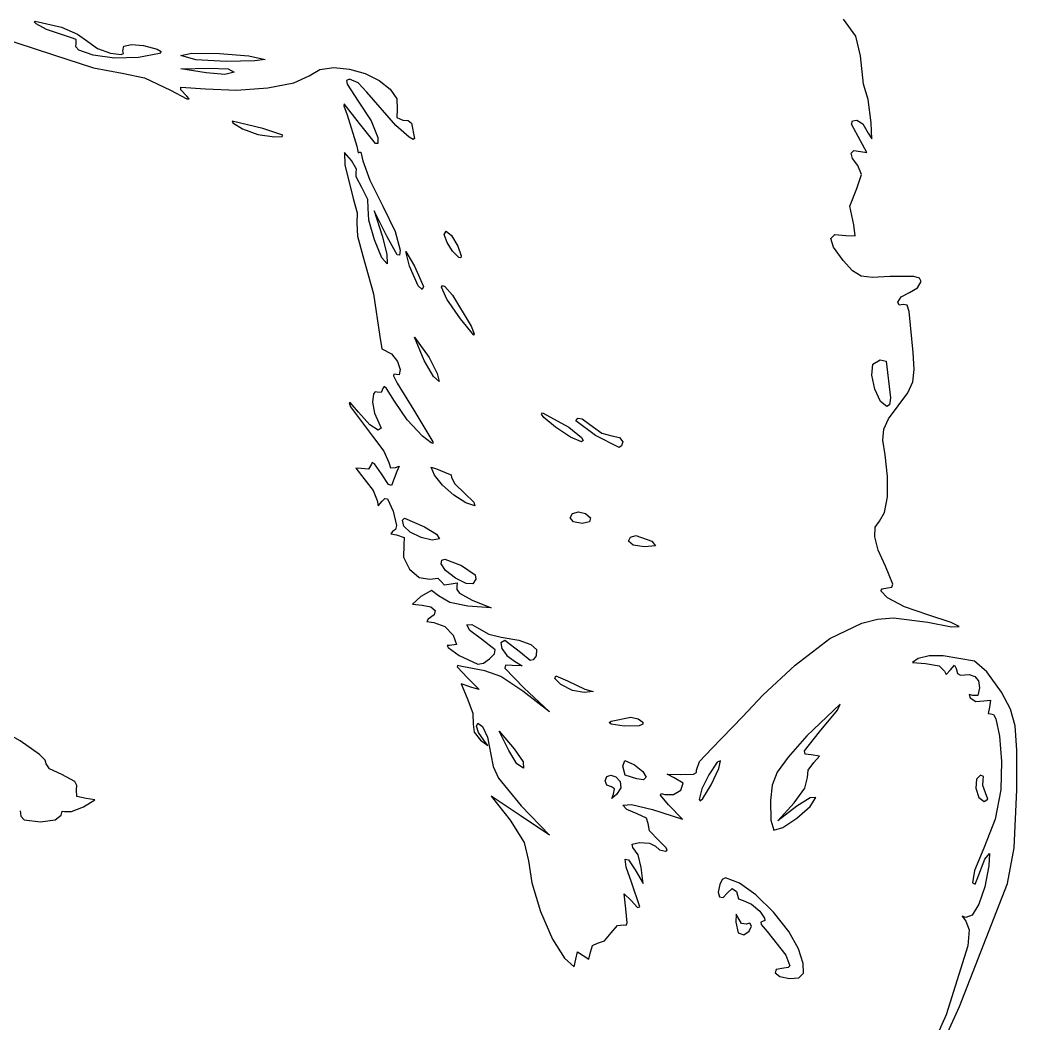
# Model space of a CAD drawing. Extents: x 0 to 143, y 0 to 208.
# Drawn here: x 77.3 to 137.4, y 109.5 to 170.1 of the extents above; entities that cross this region are included whole.
import ezdxf

# ---------------------------------------------------------------- set-up
doc = ezdxf.new("R2010")
doc.units = 0

msp = doc.modelspace()

# ---------------------------------------------------------------- linework, layer by layer
at = {"layer": 'Layer 1'}
for p, q in [((127.653469, 169.092269), (126.899891, 170.126835)), ((78.102766, 169.956849), (78.175958, 170.010065)), ((78.222579, 169.839194), (78.102766, 169.956849)), ((78.175958, 170.010065), (79.763459, 169.640706)), ((78.853468, 169.497434), (78.222579, 169.839194)), ((79.763459, 169.640706), (80.720325, 169.224472)), ((75.849387, 169.092137), (79.277683, 167.980886)), ((80.366003, 168.996181), (78.853468, 169.497434)), ((80.634335, 168.891406), (80.366003, 168.996181)), ((80.720325, 169.224472), (81.337201, 168.782045)), ((127.925769, 167.921972), (127.653469, 169.092269)), ((80.614757, 168.453886), (80.63094, 168.661747)), ((80.805879, 168.26006), (80.614757, 168.453886)), ((80.63094, 168.661747), (80.634335, 168.891406)), ((81.337201, 168.782045), (81.926302, 168.359621)), ((81.926302, 168.359621), (82.716519, 168.062775)), ((83.463747, 168.223244), (83.511967, 168.49216)), ((83.511967, 168.49216), (83.97942, 168.600276)), ((83.97942, 168.600276), (84.706562, 168.541042)), ((84.706562, 168.541042), (85.533848, 168.307911)), ((79.277683, 167.980886), (81.685922, 167.19181)), ((81.673266, 167.945123), (80.805879, 168.26006)), ((82.959556, 167.778154), (81.673266, 167.945123)), ((82.716519, 168.062775), (83.348714, 167.985863)), ((84.3912, 167.820372), (82.959556, 167.778154)), ((83.348714, 167.985863), (83.493322, 168.05937)), ((83.493322, 168.05937), (83.463747, 168.223244)), ((85.662348, 168.049457), (84.3912, 167.820372)), ((85.533848, 168.307911), (85.761412, 168.170069)), ((85.761412, 168.170069), (85.662348, 168.049457)), ((86.956955, 167.926558), (87.611391, 168.07715)), ((87.849395, 167.67419), (86.956955, 167.926558)), ((87.611391, 168.07715), (89.278851, 168.061848)), ((89.278851, 168.061848), (91.057569, 167.921399)), ((91.057569, 167.921399), (92.045777, 167.696547)), ((128.121738, 166.204296), (127.925769, 167.921972)), ((81.685922, 167.19181), (83.408361, 166.863638)), ((86.959777, 167.128222), (88.656286, 167.172319)), ((88.476722, 166.88163), (86.959777, 167.128222)), ((89.68534, 167.569194), (87.849395, 167.67419)), ((88.656286, 167.172319), (89.801712, 167.118079)), ((91.412982, 167.606677), (89.68534, 167.569194)), ((89.801712, 167.118079), (90.173232, 166.925727)), ((92.045777, 167.696547), (91.412982, 167.606677)), ((95.338651, 167.08785), (96.175331, 167.20925)), ((96.175331, 167.20925), (97.113048, 167.115312)), ((97.113048, 167.115312), (98.05685, 166.842383)), ((83.408361, 166.863638), (84.768011, 166.582077)), ((84.768011, 166.582077), (86.330068, 165.847285)), ((89.600805, 166.79295), (88.476722, 166.88163)), ((90.173232, 166.925727), (89.600805, 166.79295)), ((93.772681, 166.279575), (94.697962, 166.714766)), ((94.697962, 166.714766), (95.338651, 167.08785)), ((97.120136, 166.51086), (96.947992, 166.433558)), ((97.642512, 166.27763), (97.120136, 166.51086)), ((98.05685, 166.842383), (98.911785, 166.426811)), ((86.956745, 165.857697), (86.955014, 166.028745)), ((86.955014, 166.028745), (88.432625, 165.929482)), ((88.432625, 165.929482), (90.30247, 165.844567)), ((90.30247, 165.844567), (92.195003, 165.975387)), ((92.195003, 165.975387), (93.772681, 166.279575)), ((96.947992, 166.433558), (96.976467, 166.194065)), ((96.976467, 166.194065), (97.653537, 165.183004)), ((98.170709, 165.71711), (97.642512, 166.27763)), ((98.911785, 166.426811), (99.582901, 165.904942)), ((99.582901, 165.904942), (99.975246, 165.313124)), ((128.404489, 165.276137), (128.121738, 166.204296)), ((86.330068, 165.847285), (87.317538, 165.322483)), ((87.321022, 165.487451), (86.956745, 165.857697)), ((87.317538, 165.322483), (87.458533, 165.312842)), ((87.458533, 165.312842), (87.321022, 165.487451)), ((99.919077, 163.706539), (98.170709, 165.71711)), ((99.975246, 165.313124), (99.993866, 164.687703)), ((96.800034, 165.018565), (96.773107, 164.905108)), ((96.773107, 164.905108), (96.984669, 164.354328)), ((97.719506, 163.825161), (96.800034, 165.018565)), ((97.653537, 165.183004), (98.432911, 163.987571)), ((99.993866, 164.687703), (99.974639, 164.199988)), ((128.580878, 163.865025), (128.404489, 165.276137)), ((96.984669, 164.354328), (97.57275, 162.453913)), ((99.974639, 164.199988), (100.341705, 164.041414)), ((91.898669, 163.520361), (90.043983, 163.979722)), ((90.043983, 163.979722), (90.086983, 163.86212)), ((90.086983, 163.86212), (90.663946, 163.512247)), ((90.663946, 163.512247), (91.597705, 163.159469)), ((93.104596, 163.125294), (91.898669, 163.520361)), ((98.684045, 162.618219), (97.719506, 163.825161)), ((98.432911, 163.987571), (98.829698, 162.978141)), ((100.717755, 163.009428), (99.919077, 163.706539)), ((100.341705, 164.041414), (100.65824, 164.004692)), ((100.65824, 164.004692), (100.852307, 163.851355)), ((100.852307, 163.851355), (101.035619, 162.935808)), ((127.384079, 163.797733), (127.445462, 163.989192)), ((127.926475, 162.788347), (127.384079, 163.797733)), ((127.445462, 163.989192), (127.716925, 164.041414)), ((127.716925, 164.041414), (128.06644, 163.808184)), ((128.06644, 163.808184), (128.395317, 163.247664)), ((128.617611, 162.911554), (128.580878, 163.865025)), ((91.597705, 163.159469), (92.604225, 163.019416)), ((92.604225, 163.019416), (93.053824, 163.046045)), ((93.053824, 163.046045), (93.104596, 163.125294)), ((98.829698, 162.978141), (98.83795, 162.618561)), ((100.956968, 162.875086), (100.717755, 163.009428)), ((101.035619, 162.935808), (100.956968, 162.875086)), ((128.395317, 163.247664), (128.617611, 162.911554)), ((97.57275, 162.453913), (97.651155, 162.059243)), ((98.83795, 162.618561), (98.684045, 162.618219)), ((128.323879, 162.081203), (127.926475, 162.788347)), ((97.249606, 161.594546), (96.822436, 162.086539)), ((96.822436, 162.086539), (96.83368, 161.329962)), ((97.651155, 162.059243), (97.716331, 162.101135)), ((97.716331, 162.101135), (97.802497, 162.094653)), ((97.802497, 162.094653), (97.931526, 161.58361)), ((127.371247, 162.037282), (127.535735, 162.195018)), ((127.44442, 161.718944), (127.371247, 162.037282)), ((127.766667, 161.299271), (127.44442, 161.718944)), ((127.535735, 162.195018), (127.926475, 162.132885)), ((127.926475, 162.132885), (128.323879, 162.081203)), ((96.83368, 161.329962), (97.338153, 159.306428)), ((97.540118, 161.080328), (97.249606, 161.594546)), ((97.522656, 160.866412), (97.540118, 161.080328)), ((97.931526, 161.58361), (98.352478, 160.423279)), ((127.990857, 160.764856), (127.766667, 161.299271)), ((97.526801, 160.604386), (97.522656, 160.866412)), ((97.870142, 159.974589), (97.526801, 160.604386)), ((127.70493, 159.905798), (127.990857, 160.764856)), ((98.218996, 159.241472), (97.870142, 159.974589)), ((98.352478, 160.423279), (99.140143, 158.855225)), ((127.285389, 158.837321), (127.70493, 159.905798)), ((97.338153, 159.306428), (97.575617, 158.44243)), ((98.237384, 158.7314), (98.218996, 159.241472)), ((98.28039, 158.006171), (98.237384, 158.7314)), ((99.140143, 158.855225), (99.878551, 157.307764)), ((127.528894, 157.728099), (127.285389, 158.837321)), ((97.575617, 158.44243), (97.570986, 157.813118)), ((99.388499, 156.985854), (98.60392, 158.573355)), ((98.60392, 158.573355), (99.087932, 157.059585)), ((97.570986, 157.813118), (97.603574, 157.044636)), ((98.627468, 156.806246), (98.28039, 158.006171)), ((127.612326, 157.062716), (127.528894, 157.728099)), ((97.603574, 157.044636), (97.931173, 155.845676)), ((99.070723, 155.73008), (98.627468, 156.806246)), ((99.087932, 157.059585), (99.380032, 155.940705)), ((100.004052, 155.918789), (99.388499, 156.985854)), ((99.878551, 157.307764), (100.181191, 156.197395)), ((102.838717, 157.13514), (102.942032, 157.338632)), ((103.002136, 156.663459), (102.838717, 157.13514)), ((102.942032, 157.338632), (103.281095, 157.072902)), ((103.281095, 157.072902), (103.662757, 156.434109)), ((126.141859, 156.900041), (126.386897, 157.142267)), ((126.307323, 156.368757), (126.141859, 156.900041)), ((126.386897, 157.142267), (127.040649, 157.077576)), ((127.040649, 157.077576), (127.612326, 157.062716)), ((103.330324, 156.131784), (103.002136, 156.663459)), ((103.662757, 156.434109), (103.855947, 155.850703)), ((126.885074, 155.566275), (126.307323, 156.368757)), ((97.931173, 155.845676), (98.57023, 153.55619)), ((99.402257, 155.376128), (99.070723, 155.73008)), ((99.380032, 155.940705), (99.402257, 155.376128)), ((100.137948, 155.899309), (100.004052, 155.918789)), ((100.181191, 156.197395), (100.137948, 155.899309)), ((100.743166, 155.221964), (100.512449, 156.103909)), ((100.512449, 156.103909), (101.043733, 155.221964)), ((103.721318, 155.748309), (103.330324, 156.131784)), ((103.830387, 155.730152), (103.721318, 155.748309)), ((103.855947, 155.850703), (103.830387, 155.730152)), ((101.264131, 154.04126), (100.743166, 155.221964)), ((101.043733, 155.221964), (101.587717, 154.00488)), ((127.454023, 154.9478), (126.885074, 155.566275)), ((127.970352, 154.629297), (127.454023, 154.9478)), ((128.650127, 154.536483), (127.970352, 154.629297)), ((129.709415, 154.595077), (128.650127, 154.536483)), ((131.157789, 154.613422), (129.709415, 154.595077)), ((131.484192, 154.502308), (131.157789, 154.613422)), ((131.586194, 154.304741), (131.484192, 154.502308)), ((101.499114, 153.81013), (101.264131, 154.04126)), ((101.587717, 154.00488), (101.499114, 153.81013)), ((102.666159, 153.951963), (102.720208, 154.05331)), ((102.99755, 153.233663), (102.666159, 153.951963)), ((102.720208, 154.05331), (102.861482, 153.990945)), ((102.861482, 153.990945), (103.328103, 153.476948)), ((130.880638, 153.634463), (131.378937, 153.923697)), ((131.378937, 153.923697), (131.586194, 154.304741)), ((98.57023, 153.55619), (98.941529, 150.988628)), ((103.804926, 152.051548), (102.99755, 153.233663)), ((103.328103, 153.476948), (104.454391, 151.604931)), ((130.175082, 153.060846), (130.382339, 153.373584)), ((130.382339, 153.373584), (130.880638, 153.634463)), ((130.272449, 152.873785), (130.175082, 153.060846)), ((130.506341, 152.915854), (130.272449, 152.873785)), ((130.749316, 152.876828), (130.506341, 152.915854)), ((130.867938, 152.495696), (130.749316, 152.876828)), ((104.613846, 151.068488), (103.804926, 152.051548)), ((131.09936, 150.02378), (130.867938, 152.495696)), ((104.454391, 151.604931), (104.644318, 151.154263)), ((98.941529, 150.988628), (99.075585, 150.237916)), ((101.61735, 149.543297), (101.049774, 150.946251)), ((101.049774, 150.946251), (101.932381, 149.709455)), ((104.644318, 151.154263), (104.613846, 151.068488)), ((99.075585, 150.237916), (99.659785, 149.930294)), ((99.659785, 149.930294), (100.020297, 149.477371)), ((102.186954, 148.571393), (101.61735, 149.543297)), ((101.932381, 149.709455), (102.416569, 148.757263)), ((128.673659, 149.312933), (129.111633, 149.569667)), ((129.111633, 149.569667), (129.482932, 149.489322)), ((131.177567, 148.986552), (131.09936, 150.02378)), ((100.020297, 149.477371), (100.178236, 148.998784)), ((100.178236, 148.998784), (100.111876, 148.682915)), ((128.606648, 148.655828), (128.673659, 149.312933)), ((129.482932, 149.489322), (129.741827, 147.290589)), ((131.096362, 148.251379), (131.177567, 148.986552)), ((99.799485, 148.718149), (99.77306, 148.620225)), ((99.77306, 148.620225), (99.988927, 148.175797)), ((100.111876, 148.682915), (99.799485, 148.718149)), ((102.520815, 148.264124), (102.186954, 148.571393)), ((102.416569, 148.757263), (102.520815, 148.264124)), ((128.793736, 147.805248), (128.606648, 148.655828)), ((99.14614, 147.881007), (99.037837, 147.615012)), ((99.204613, 147.961407), (99.14614, 147.881007)), ((99.351986, 147.838938), (99.204613, 147.961407)), ((99.824532, 147.089373), (99.351986, 147.838938)), ((99.988927, 148.175797), (100.991169, 146.5341)), ((129.132893, 147.069099), (128.793736, 147.805248)), ((130.794759, 147.596838), (131.096362, 148.251379)), ((98.571129, 147.529518), (98.516828, 147.021375)), ((98.662773, 147.644481), (98.571129, 147.529518)), ((98.799359, 147.624184), (98.662773, 147.644481)), ((99.037837, 147.615012), (98.799359, 147.624184)), ((129.741827, 147.290589), (129.690944, 146.87059)), ((130.211771, 146.801506), (130.794759, 147.596838)), ((97.163175, 146.996283), (97.102552, 146.979543)), ((97.102552, 146.979543), (97.180108, 146.752823)), ((97.6553, 146.429325), (97.163175, 146.996283)), ((97.180108, 146.752823), (98.503026, 144.965649)), ((98.516828, 147.021375), (98.624784, 146.354878)), ((100.598704, 145.950605), (99.824532, 147.089373)), ((100.991169, 146.5341), (102.154234, 144.633156)), ((129.52209, 146.755292), (129.132893, 147.069099)), ((129.690944, 146.87059), (129.52209, 146.755292)), ((129.627378, 146.010864), (130.211771, 146.801506)), ((98.342203, 145.662915), (97.6553, 146.429325)), ((98.624784, 146.354878), (98.883321, 145.785153)), ((101.529508, 144.972705), (100.598704, 145.950605)), ((108.696304, 146.308233), (108.762516, 146.389814)), ((108.841301, 146.107189), (108.696304, 146.308233)), ((108.762516, 146.389814), (110.343667, 145.520569)), ((109.548637, 145.507296), (108.841301, 146.107189)), ((110.772292, 145.902275), (110.880556, 146.055954)), ((110.880556, 146.055954), (111.149191, 146.023366)), ((111.149191, 146.023366), (111.830626, 145.520569)), ((129.337896, 145.394451), (129.627378, 146.010864)), ((98.845221, 145.34418), (98.342203, 145.662915)), ((99.035192, 145.457907), (98.845221, 145.34418)), ((98.883321, 145.785153), (99.035192, 145.457907)), ((110.451964, 144.911305), (109.548637, 145.507296)), ((110.343667, 145.520569), (111.10677, 144.89818)), ((111.959478, 145.024078), (110.772292, 145.902275)), ((111.830626, 145.520569), (112.335407, 145.146845)), ((129.287002, 144.742319), (129.337896, 145.394451)), ((98.503026, 144.965649), (99.195353, 144.078457)), ((102.047006, 144.576017), (101.529508, 144.972705)), ((111.11872, 144.640388), (110.451964, 144.911305)), ((111.10677, 144.89818), (111.219322, 144.709257)), ((111.219322, 144.709257), (111.11872, 144.640388)), ((113.37156, 144.285846), (111.959478, 145.024078)), ((112.335407, 145.146845), (112.931999, 144.991402)), ((112.931999, 144.991402), (113.399915, 144.887773)), ((113.399915, 144.887773), (113.594516, 144.638624)), ((129.418373, 143.844521), (129.287002, 144.742319)), ((102.154196, 144.541215), (102.047006, 144.576017)), ((102.154234, 144.633156), (102.154196, 144.541215)), ((113.529076, 144.389475), (113.37156, 144.285846)), ((113.594516, 144.638624), (113.529076, 144.389475)), ((99.195353, 144.078457), (99.483396, 143.386262)), ((129.570288, 142.537026), (129.418373, 143.844521)), ((97.816167, 143.033131), (97.501136, 143.041025)), ((97.501136, 143.041025), (97.992556, 142.430586)), ((98.270545, 142.984227), (97.816167, 143.033131)), ((98.439173, 143.277959), (98.270545, 142.984227)), ((98.491175, 143.380276), (98.439173, 143.277959)), ((98.622353, 143.305123), (98.491175, 143.380276)), ((99.043129, 142.698345), (98.622353, 143.305123)), ((99.483396, 143.386262), (99.596373, 143.056326)), ((99.596373, 143.056326), (99.890855, 143.084637)), ((99.890855, 143.084637), (100.123335, 143.155545)), ((100.123335, 143.155545), (99.984341, 142.84122)), ((102.256231, 142.614384), (102.05259, 143.112418)), ((102.05259, 143.112418), (102.358537, 143.010906)), ((102.358537, 143.010906), (103.09937, 142.703637)), ((97.992556, 142.430586), (98.548711, 141.691428)), ((99.46514, 142.054525), (99.043129, 142.698345)), ((99.984341, 142.84122), (99.651671, 141.992789)), ((102.720013, 142.026909), (102.256231, 142.614384)), ((103.09937, 142.703637), (103.260458, 142.633875)), ((103.260458, 142.633875), (103.275759, 142.473625)), ((103.275759, 142.473625), (103.47261, 142.099284)), ((129.553664, 141.316778), (129.570288, 142.537026)), ((98.548711, 141.691428), (98.783132, 141.088266)), ((99.651671, 141.992789), (99.46514, 142.054525)), ((103.412726, 141.420583), (102.720013, 142.026909)), ((103.47261, 142.099284), (104.06951, 141.515128)), ((98.783132, 141.088266), (98.845529, 140.770237)), ((99.089696, 141.056516), (99.249758, 141.221473)), ((99.249758, 141.221473), (99.406843, 141.184751)), ((99.406843, 141.184751), (99.764207, 140.459969)), ((104.131764, 140.949988), (103.412726, 141.420583)), ((104.06951, 141.515128), (104.611068, 140.993589)), ((129.383845, 140.36204), (129.553664, 141.316778)), ((98.845529, 140.770237), (99.089696, 141.056516)), ((99.764207, 140.459969), (99.962028, 139.589312)), ((104.674524, 140.769708), (104.131764, 140.949988)), ((104.611068, 140.993589), (104.674524, 140.769708)), ((100.309123, 139.908847), (100.44035, 140.019217)), ((100.40203, 139.555093), (100.309123, 139.908847)), ((100.44035, 140.019217), (101.650511, 139.497237)), ((110.419514, 140.05251), (110.568783, 140.301659)), ((110.632945, 139.803361), (110.419514, 140.05251)), ((110.568783, 140.301659), (110.927867, 140.405288)), ((110.927867, 140.405288), (111.35098, 140.301659)), ((111.35098, 140.301659), (111.654237, 140.05251)), ((111.654237, 140.05251), (111.594794, 139.803361)), ((129.076179, 139.851074), (129.383845, 140.36204)), ((99.89726, 139.354473), (99.722227, 139.219248)), ((99.962028, 139.589312), (99.89726, 139.354473)), ((100.775021, 139.178717), (100.40203, 139.555093)), ((101.650511, 139.497237), (102.35933, 139.056089)), ((111.145884, 139.699732), (110.632945, 139.803361)), ((111.594794, 139.803361), (111.145884, 139.699732)), ((128.797263, 138.904967), (128.820883, 139.495049)), ((128.820883, 139.495049), (129.076179, 139.851074)), ((99.722227, 139.219248), (99.621509, 139.09141)), ((99.621509, 139.09141), (99.962116, 139.022045)), ((99.962116, 139.022045), (100.408468, 138.863119)), ((100.408468, 138.863119), (100.394974, 138.415267)), ((101.432803, 138.859988), (100.775021, 139.178717)), ((102.113802, 138.693725), (101.432803, 138.859988)), ((102.556445, 138.774748), (102.113802, 138.693725)), ((102.35933, 139.056089), (102.556445, 138.774748)), ((113.947294, 138.641398), (114.070695, 138.892223)), ((114.070695, 138.892223), (114.393955, 138.975832)), ((114.393955, 138.975832), (115.358406, 138.641398)), ((129.001913, 138.107254), (128.797263, 138.904967)), ((100.394974, 138.415267), (100.380384, 137.679113)), ((114.232339, 138.393836), (113.947294, 138.641398)), ((114.917433, 138.293912), (114.232339, 138.393836)), ((115.57607, 138.369362), (114.917433, 138.293912)), ((115.358406, 138.641398), (115.57607, 138.369362)), ((129.431426, 137.128333), (129.001913, 138.107254)), ((100.380384, 137.679113), (100.744974, 136.951195)), ((102.658398, 137.270855), (102.697027, 137.495801)), ((102.697027, 137.495801), (102.862921, 137.55859)), ((102.862921, 137.55859), (103.87654, 137.173489)), ((100.744974, 136.951195), (101.328971, 136.440168)), ((102.917872, 136.863347), (102.658398, 137.270855)), ((103.508637, 136.409504), (102.917872, 136.863347)), ((103.87654, 137.173489), (104.706539, 136.619054)), ((129.880556, 136.057299), (129.431426, 137.128333)), ((101.328971, 136.440168), (101.972598, 136.354691)), ((101.972598, 136.354691), (102.457182, 136.401302)), ((102.457182, 136.401302), (102.658398, 136.206877)), ((104.14921, 136.086828), (103.508637, 136.409504)), ((104.747781, 136.355975), (104.558108, 136.072821)), ((104.706539, 136.619054), (104.747781, 136.355975)), ((102.0626, 135.66157), (101.419442, 135.31329)), ((102.490123, 135.338338), (102.0626, 135.66157)), ((102.658398, 136.206877), (102.830862, 136.014833)), ((102.830862, 136.014833), (103.245421, 136.066471)), ((103.245421, 136.066471), (103.616058, 136.132794)), ((103.598551, 135.913366), (103.592367, 135.728207)), ((103.592367, 135.728207), (103.75836, 135.512389)), ((103.616058, 136.132794), (103.598551, 135.913366)), ((104.558108, 136.072821), (104.14921, 136.086828)), ((129.155118, 135.645095), (129.244057, 135.772642)), ((129.565173, 135.219231), (129.155118, 135.645095)), ((129.244057, 135.772642), (129.564776, 135.819174)), ((129.564776, 135.819174), (129.814857, 135.86756)), ((129.814857, 135.86756), (129.880556, 136.057299)), ((101.419442, 135.31329), (100.913073, 134.850887)), ((103.161856, 134.950282), (102.490123, 135.338338)), ((103.75836, 135.512389), (104.510835, 135.077282)), ((104.510835, 135.077282), (105.657011, 134.619376)), ((130.580132, 134.686145), (129.565173, 135.219231)), ((100.913073, 134.850887), (101.511869, 134.772129)), ((101.511869, 134.772129), (102.028557, 134.677557)), ((102.028557, 134.677557), (102.279603, 134.459259)), ((102.279603, 134.459259), (102.234976, 134.188375)), ((104.258246, 134.726268), (103.161856, 134.950282)), ((105.657011, 134.619376), (104.258246, 134.726268)), ((131.985186, 134.190398), (130.580132, 134.686145)), ((101.864647, 133.936045), (101.782847, 133.802254)), ((101.782847, 133.802254), (102.205078, 133.730375)), ((102.234976, 134.188375), (101.864647, 133.936045)), ((128.005277, 133.699022), (128.949933, 133.927265)), ((128.949933, 133.927265), (129.916148, 134.007874)), ((129.916148, 134.007874), (132.001414, 133.754717)), ((133.408684, 133.741323), (131.985186, 134.190398)), ((102.205078, 133.730375), (102.871123, 133.497321)), ((102.871123, 133.497321), (103.375243, 132.976136)), ((104.197568, 133.595261), (104.497253, 133.615105)), ((104.369459, 133.255139), (104.197568, 133.595261)), ((105.074222, 132.728486), (104.369459, 133.255139)), ((104.497253, 133.615105), (104.926055, 133.370895)), ((104.926055, 133.370895), (105.531951, 133.03849)), ((126.092487, 132.771111), (128.005277, 133.699022)), ((132.001414, 133.754717), (133.41855, 133.477511)), ((133.887056, 133.48837), (133.408684, 133.741323)), ((133.41855, 133.477511), (133.887056, 133.48837)), ((103.375243, 132.976136), (103.579281, 132.403269)), ((105.901883, 132.089737), (105.074222, 132.728486)), ((105.531951, 133.03849), (106.257439, 132.846314)), ((106.484275, 132.644172), (106.24426, 132.501584)), ((106.257439, 132.846314), (107.338147, 132.666408)), ((107.432895, 131.92521), (106.484275, 132.644172)), ((107.338147, 132.666408), (108.057533, 132.415925)), ((124.001467, 131.167091), (126.092487, 132.771111)), ((103.148054, 132.358775), (103.004385, 132.344134)), ((103.004385, 132.344134), (103.068414, 132.223661)), ((103.068414, 132.223661), (103.741779, 131.745646)), ((103.579281, 132.403269), (103.148054, 132.358775)), ((105.857604, 131.849457), (105.901883, 132.089737)), ((106.24426, 132.501584), (106.302992, 132.161219)), ((106.302992, 132.161219), (106.598327, 131.754179)), ((108.057533, 132.415925), (108.405774, 132.100089)), ((108.405774, 132.100089), (108.373049, 131.724127)), ((103.741779, 131.745646), (104.850825, 131.23015)), ((105.196525, 131.290431), (105.555058, 131.545974)), ((105.555058, 131.545974), (105.857604, 131.849457)), ((106.598327, 131.754179), (107.068123, 131.411566)), ((107.068123, 131.411566), (107.538641, 131.12802)), ((108.016743, 131.434805), (107.432895, 131.92521)), ((108.200353, 131.486911), (108.016743, 131.434805)), ((108.373049, 131.724127), (108.200353, 131.486911)), ((131.409805, 131.566435), (131.061437, 131.332587)), ((132.071385, 131.71571), (131.409805, 131.566435)), ((132.918637, 131.734313), (132.071385, 131.71571)), ((134.796827, 131.39816), (132.918637, 131.734313)), ((135.553624, 130.763248), (134.796827, 131.39816)), ((103.640367, 131.1483), (103.613368, 131.062007)), ((103.613368, 131.062007), (104.245899, 130.396271)), ((103.893121, 131.076074), (103.640367, 131.1483)), ((105.288005, 130.816782), (103.893121, 131.076074)), ((104.850825, 131.23015), (105.196525, 131.290431)), ((106.246018, 130.471545), (105.288005, 130.816782)), ((106.531272, 131.154016), (106.487362, 130.984263)), ((106.487362, 130.984263), (107.634684, 129.796901)), ((106.929128, 131.151921), (106.531272, 131.154016)), ((107.538641, 131.12802), (106.929128, 131.151921)), ((122.050164, 129.360206), (124.001467, 131.167091)), ((131.061437, 131.332587), (131.850777, 131.257754)), ((131.850777, 131.257754), (132.675131, 131.115541)), ((132.675131, 131.115541), (133.002598, 130.792088)), ((133.002598, 130.792088), (133.092336, 130.593694)), ((133.092336, 130.593694), (133.350084, 130.880282)), ((133.350084, 130.880282), (133.607832, 131.16687)), ((133.607832, 131.16687), (133.69757, 130.968477)), ((133.69757, 130.968477), (133.779062, 130.669188)), ((104.245899, 130.396271), (104.939593, 129.692831)), ((107.581062, 129.598992), (106.246018, 130.471545)), ((109.494883, 130.356274), (109.555208, 130.516215)), ((109.869533, 129.987048), (109.494883, 130.356274)), ((109.555208, 130.516215), (110.260764, 130.208945)), ((110.260764, 130.208945), (111.301459, 129.720701)), ((133.779062, 130.669188), (133.967445, 130.569132)), ((133.967445, 130.569132), (134.477733, 130.5929)), ((134.477733, 130.5929), (134.835059, 130.475381)), ((134.835059, 130.475381), (135.04521, 130.212738)), ((135.04521, 130.212738), (135.113974, 129.801134)), ((136.435833, 129.534081), (135.553624, 130.763248)), ((104.488963, 129.824417), (103.846775, 130.037495)), ((103.846775, 130.037495), (104.22191, 129.162606)), ((104.939593, 129.692831), (104.488963, 129.824417)), ((109.184791, 128.350864), (107.581062, 129.598992)), ((107.634684, 129.796901), (109.184791, 128.350864)), ((110.566622, 129.633344), (109.869533, 129.987048)), ((111.280645, 129.510092), (110.566622, 129.633344)), ((111.814927, 129.568301), (111.280645, 129.510092)), ((111.301459, 129.720701), (111.814927, 129.568301)), ((135.113974, 129.801134), (135.006818, 129.331807)), ((104.22191, 129.162606), (104.553345, 128.268711)), ((120.826465, 128.053119), (122.050164, 129.360206)), ((134.706515, 129.326295), (134.476636, 129.402583)), ((134.476636, 129.402583), (134.541768, 129.186242)), ((134.541768, 129.186242), (134.882816, 128.974796)), ((135.006818, 129.331807), (134.706515, 129.326295)), ((134.882816, 128.974796), (135.363035, 129.016556)), ((135.363035, 129.016556), (135.767495, 129.060344)), ((135.767495, 129.060344), (135.708405, 128.630264)), ((136.976129, 128.517595), (136.435833, 129.534081)), ((126.708288, 128.817457), (124.697145, 126.892832)), ((125.45844, 127.15036), (126.543458, 128.450617)), ((126.543458, 128.450617), (126.708288, 128.817457)), ((135.708405, 128.630264), (135.637673, 128.257201)), ((137.260937, 127.511693), (136.976129, 128.517595)), ((104.553345, 128.268711), (104.57998, 127.607913)), ((112.787746, 127.697684), (112.88896, 127.788183)), ((112.88896, 127.788183), (114.076146, 128.018767)), ((114.076146, 128.018767), (114.535794, 127.936168)), ((114.535794, 127.936168), (114.817245, 127.724683)), ((118.973322, 126.136829), (120.826465, 128.053119)), ((135.637673, 128.257201), (135.800833, 128.222805)), ((135.800833, 128.222805), (135.955606, 128.193729)), ((135.955606, 128.193729), (136.097299, 127.934238)), ((136.097299, 127.934238), (136.321798, 126.874708)), ((77.258558, 126.602849), (75.893308, 127.360726)), ((104.57998, 127.607913), (104.63197, 127.117111)), ((104.776477, 127.490262), (104.856073, 127.65609)), ((104.900082, 127.108799), (104.776477, 127.490262)), ((104.856073, 127.65609), (105.149716, 127.471741)), ((105.149716, 127.471741), (105.450812, 126.816765)), ((106.719931, 126.007007), (106.153722, 127.176113)), ((106.153722, 127.176113), (107.048015, 126.117779)), ((112.905011, 127.61003), (112.787746, 127.697684)), ((113.69153, 127.482677), (112.905011, 127.61003)), ((114.586836, 127.511869), (113.69153, 127.482677)), ((114.799457, 127.598366), (114.586836, 127.511869)), ((114.817245, 127.724683), (114.799457, 127.598366)), ((124.551095, 125.992455), (125.45844, 127.15036)), ((137.364174, 126.045548), (137.260937, 127.511693)), ((78.432251, 125.767448), (77.258558, 126.602849)), ((104.63197, 127.117111), (105.023422, 126.632129)), ((105.216038, 126.64624), (104.900082, 127.108799)), ((105.023422, 126.632129), (105.463953, 126.326976)), ((105.463953, 126.326976), (105.216038, 126.64624)), ((105.450812, 126.816765), (105.648192, 125.768882)), ((124.697145, 126.892832), (123.561542, 125.621029)), ((136.321798, 126.874708), (136.435039, 125.345609)), ((107.215981, 125.21405), (106.719931, 126.007007)), ((107.048015, 126.117779), (107.583091, 125.337831)), ((118.226182, 125.352692), (118.973322, 126.136829)), ((124.604464, 125.803663), (124.551095, 125.992455)), ((137.359759, 123.648333), (137.364174, 126.045548)), ((78.766188, 125.434324), (78.432251, 125.767448)), ((78.834947, 125.218195), (78.766188, 125.434324)), ((105.648192, 125.768882), (105.789843, 125.045891)), ((107.583091, 125.337831), (107.613871, 124.948673)), ((113.594516, 125.062267), (113.726631, 125.412532)), ((113.726631, 125.412532), (114.300072, 125.15399)), ((118.041283, 124.823084), (118.226182, 125.352692)), ((119.495478, 125.400714), (119.288215, 125.304631)), ((119.381602, 124.921261), (119.495478, 125.400714)), ((123.561542, 125.621029), (122.91006, 124.712532)), ((124.952909, 125.756887), (124.604464, 125.803663)), ((125.463776, 125.673102), (124.952909, 125.756887)), ((125.125065, 125.289809), (125.463776, 125.673102)), ((136.435039, 125.345609), (136.397733, 123.648333)), ((79.040969, 124.917716), (78.834947, 125.218195)), ((79.767692, 124.569084), (79.040969, 124.917716)), ((105.789843, 125.045891), (106.107509, 124.347142)), ((107.613871, 124.948673), (107.215981, 125.21405)), ((113.741977, 124.530278), (113.594516, 125.062267)), ((114.300072, 125.15399), (114.798371, 124.752969)), ((114.798371, 124.752969), (115.005628, 124.407511)), ((118.043895, 124.687187), (118.041283, 124.823084)), ((119.288215, 125.304631), (118.779294, 124.553209)), ((118.927108, 123.946078), (119.381602, 124.921261)), ((124.74477, 124.38317), (124.785428, 124.834505)), ((124.785428, 124.834505), (125.125065, 125.289809)), ((80.552358, 124.150292), (79.767692, 124.569084)), ((80.687649, 123.914785), (80.552358, 124.150292)), ((106.107509, 124.347142), (107.478051, 122.671138)), ((112.536182, 124.1775), (112.635142, 124.439057)), ((112.645984, 123.928351), (112.536182, 124.1775)), ((112.635142, 124.439057), (112.875158, 124.51921)), ((112.875158, 124.51921), (113.170934, 124.420834)), ((113.170934, 124.420834), (113.437177, 124.146808)), ((113.437177, 124.146808), (113.473954, 123.755357)), ((114.447533, 124.316142), (113.741977, 124.530278)), ((114.841674, 124.25467), (114.447533, 124.316142)), ((115.005628, 124.407511), (114.841674, 124.25467)), ((116.688732, 124.372939), (116.27241, 124.582666)), ((116.27241, 124.582666), (117.071849, 124.56485)), ((117.237258, 124.052308), (116.688732, 124.372939)), ((117.071849, 124.56485), (117.870891, 124.595542)), ((117.870891, 124.595542), (118.043895, 124.687187)), ((118.779294, 124.553209), (118.36112, 123.697898)), ((122.91006, 124.712532), (122.602934, 123.919195)), ((124.576363, 123.748125), (124.74477, 124.38317)), ((134.936747, 124.297048), (134.893841, 123.736528)), ((135.158777, 124.530278), (134.936747, 124.297048)), ((135.354569, 124.447596), (135.158777, 124.530278)), ((135.304695, 123.899511), (135.33446, 124.248761)), ((135.33446, 124.248761), (135.354569, 124.447596)), ((80.66022, 123.652919), (80.687649, 123.914785)), ((80.687472, 123.243961), (80.66022, 123.652919)), ((112.909774, 123.824722), (112.645984, 123.928351)), ((113.100362, 123.69512), (112.909774, 123.824722)), ((113.034305, 123.38375), (113.100362, 123.69512)), ((113.473954, 123.755357), (113.229744, 123.353058)), ((116.657511, 123.358702), (117.103952, 123.626108)), ((117.103952, 123.626108), (117.237258, 124.052308)), ((118.36112, 123.697898), (118.196152, 123.064838)), ((118.417432, 123.127897), (118.927108, 123.946078)), ((122.602934, 123.919195), (122.500397, 122.992871)), ((123.929853, 122.851407), (124.576363, 123.748125)), ((134.893841, 123.736528), (135.073405, 123.175875)), ((135.477335, 123.455011), (135.304695, 123.899511)), ((136.397733, 123.648333), (136.04275, 121.884443)), ((137.191087, 120.146791), (137.359759, 123.648333)), ((81.238071, 123.117049), (80.687472, 123.243961)), ((81.075793, 122.621749), (81.762563, 123.041378)), ((81.762563, 123.041378), (81.238071, 123.117049)), ((107.420901, 122.086585), (105.657011, 123.271566)), ((105.657011, 123.271566), (106.811301, 121.812124)), ((112.932793, 123.123796), (113.034305, 123.38375)), ((113.229744, 123.353058), (112.932793, 123.123796)), ((115.868876, 123.328187), (115.904936, 123.414562)), ((116.363823, 122.730052), (115.868876, 123.328187)), ((115.904936, 123.414562), (116.126404, 123.36858)), ((116.126404, 123.36858), (116.657511, 123.358702)), ((118.196152, 123.064838), (118.25877, 122.987525)), ((118.25877, 122.987525), (118.417432, 123.127897)), ((122.500397, 122.992871), (122.531221, 121.808993)), ((124.899463, 123.16979), (124.089661, 122.651382)), ((124.88909, 122.637122), (125.23619, 123.175963)), ((125.23619, 123.175963), (124.899463, 123.16979)), ((135.073405, 123.175875), (135.386319, 122.942777)), ((135.386319, 122.942777), (135.60923, 123.073349)), ((135.60923, 123.073349), (135.477335, 123.455011)), ((77.258382, 122.385741), (77.313145, 122.052294)), ((79.727828, 122.119746), (79.787007, 122.351212)), ((79.787007, 122.351212), (79.929264, 122.330002)), ((79.929264, 122.330002), (80.34907, 122.332603)), ((80.34907, 122.332603), (81.075793, 122.621749)), ((107.478051, 122.671138), (109.184791, 120.901251)), ((113.594516, 122.725819), (114.123022, 122.769166)), ((113.852882, 122.44999), (113.594516, 122.725819)), ((114.473992, 122.206177), (113.852882, 122.44999)), ((114.123022, 122.769166), (115.393684, 122.454532)), ((115.393684, 122.454532), (117.192499, 121.884443)), ((117.192499, 121.884443), (116.363823, 122.730052)), ((122.943133, 121.768379), (123.929853, 122.851407)), ((124.089661, 122.651382), (122.943133, 121.768379)), ((124.099539, 121.936522), (124.88909, 122.637122)), ((77.313145, 122.052294), (77.507311, 121.844623)), ((77.507311, 121.844623), (78.493105, 121.708054)), ((78.493105, 121.708054), (79.37505, 121.825661)), ((79.37505, 121.825661), (79.727828, 122.119746)), ((106.811301, 121.812124), (107.655895, 120.471435)), ((109.184791, 120.901251), (107.420901, 122.086585)), ((115.029176, 121.943577), (114.473992, 122.206177)), ((115.128748, 121.621976), (115.029176, 121.943577)), ((122.531221, 121.808993), (122.703597, 121.218045)), ((123.245166, 121.366163), (124.099539, 121.936522)), ((136.04275, 121.884443), (135.37503, 120.120553)), ((115.218265, 121.174433), (115.128748, 121.621976)), ((115.748578, 120.609151), (115.218265, 121.174433)), ((122.703597, 121.218045), (123.245166, 121.366163)), ((116.221654, 120.148246), (115.748578, 120.609151)), ((107.655895, 120.471435), (107.919729, 119.354319)), ((114.155654, 120.365425), (114.603108, 120.476153)), ((114.211172, 120.175586), (114.155654, 120.365425)), ((114.520029, 119.720811), (114.211172, 120.175586)), ((114.603108, 120.476153), (115.211121, 120.43038)), ((115.211121, 120.43038), (115.570426, 120.239086)), ((115.570426, 120.239086), (115.82275, 120.033064)), ((115.82275, 120.033064), (116.17297, 119.951925)), ((116.17297, 119.951925), (116.269477, 120.006198)), ((116.269477, 120.006198), (116.221654, 120.148246)), ((135.37503, 120.120553), (134.803706, 118.779203)), ((136.797783, 118.003885), (137.191087, 120.146791)), ((107.919729, 119.354319), (108.107275, 118.027598)), ((113.799921, 118.97963), (113.747974, 119.458256)), ((113.747974, 119.458256), (113.940503, 119.432123)), ((113.940503, 119.432123), (114.354753, 118.827974)), ((114.711411, 118.96838), (114.520029, 119.720811)), ((134.960163, 118.262471), (135.421596, 119.47003)), ((135.421596, 119.47003), (135.708096, 119.807992)), ((135.708096, 119.807992), (135.669952, 119.062219)), ((114.119097, 118.069502), (113.799921, 118.97963)), ((114.354753, 118.827974), (114.819361, 118.003885)), ((114.819361, 118.003885), (114.711411, 118.96838)), ((134.803706, 118.779203), (134.681115, 118.031049)), ((135.669952, 119.062219), (135.42459, 117.803402)), ((114.626524, 116.58316), (114.119097, 118.069502)), ((119.588203, 118.231934), (119.441459, 117.944618)), ((119.786211, 118.33629), (119.588203, 118.231934)), ((120.632084, 118.013057), (119.786211, 118.33629)), ((134.844319, 117.964594), (134.960163, 118.262471)), ((108.107275, 118.027598), (108.644335, 116.298909)), ((119.441459, 117.944618), (119.344351, 117.470319)), ((119.344351, 117.470319), (119.432154, 117.183941)), ((119.919473, 117.434501), (120.197638, 117.698776)), ((120.197638, 117.698776), (120.450404, 117.512465)), ((120.450404, 117.512465), (120.582695, 117.068318)), ((121.620364, 117.307826), (120.632084, 118.013057)), ((133.903361, 110.577847), (136.797783, 118.003885)), ((134.681115, 118.031049), (134.844319, 117.964594)), ((135.42459, 117.803402), (135.063306, 116.753243)), ((113.792072, 116.460481), (113.675479, 117.375014)), ((113.675479, 117.375014), (114.107102, 116.966365)), ((114.107102, 116.966365), (114.495186, 116.545104)), ((119.432154, 117.183941), (119.644113, 117.150372)), ((119.644113, 117.150372), (119.919473, 117.434501)), ((120.582695, 117.068318), (120.857157, 116.974479)), ((120.857157, 116.974479), (121.357126, 116.751584)), ((122.686002, 116.257678), (121.620364, 117.307826)), ((108.644335, 116.298909), (109.359196, 114.633984)), ((113.872593, 115.623295), (113.792072, 116.460481)), ((114.495186, 116.545104), (114.626524, 116.58316)), ((121.357126, 116.751584), (121.856003, 116.320032)), ((121.856003, 116.320032), (122.149234, 115.89979)), ((123.617033, 115.097264), (122.686002, 116.257678)), ((135.063306, 116.753243), (134.659359, 116.076874)), ((120.434176, 116.136807), (120.410187, 115.662145)), ((120.410187, 115.662145), (120.552268, 115.013871)), ((120.539656, 115.971178), (120.434176, 116.136807)), ((120.751191, 115.591369), (120.539656, 115.971178)), ((122.03226, 115.710828), (121.920182, 115.66209)), ((121.920182, 115.66209), (121.934144, 115.529412)), ((122.154807, 115.762651), (122.03226, 115.710828)), ((122.149234, 115.89979), (122.154807, 115.762651)), ((134.286004, 115.939428), (134.056213, 116.021934)), ((134.056213, 116.021934), (134.282829, 115.729525)), ((134.282829, 115.729525), (134.492842, 115.205567)), ((134.659359, 116.076874), (134.286004, 115.939428)), ((112.896016, 115.018678), (113.274679, 115.453785)), ((113.274679, 115.453785), (113.649902, 115.50022)), ((113.649902, 115.50022), (113.799215, 115.472907)), ((113.799215, 115.472907), (113.872593, 115.623295)), ((121.029665, 115.55102), (120.751191, 115.591369)), ((120.900196, 114.906141), (121.221841, 115.128039)), ((121.259853, 115.594676), (121.029665, 115.55102)), ((121.221841, 115.128039), (121.355632, 115.416611)), ((121.355632, 115.416611), (121.259853, 115.594676)), ((121.934144, 115.529412), (122.304605, 115.093467)), ((122.304605, 115.093467), (123.429261, 113.682355)), ((124.201492, 114.061238), (123.617033, 115.097264)), ((134.492842, 115.205567), (134.395806, 114.237671)), ((109.359196, 114.633984), (110.080142, 113.498557)), ((112.084626, 114.391438), (112.500507, 114.540752)), ((112.500507, 114.540752), (112.896016, 115.018678)), ((120.552268, 115.013871), (120.900196, 114.906141)), ((110.772292, 113.421652), (110.860486, 113.865623)), ((110.860486, 113.865623), (111.210089, 113.650252)), ((111.560486, 113.427781), (111.651062, 113.84428)), ((111.651062, 113.84428), (111.779738, 114.265629)), ((111.779738, 114.265629), (112.084626, 114.391438)), ((124.48049, 113.164096), (124.201492, 114.061238)), ((134.395806, 114.237671), (133.090087, 110.06638)), ((110.080142, 113.498557), (110.67056, 112.96282)), ((110.67056, 112.96282), (110.772292, 113.421652)), ((111.210089, 113.650252), (111.560486, 113.427781)), ((123.429261, 113.682355), (123.669327, 113.037565)), ((122.847447, 112.801997), (122.785133, 112.605588)), ((123.308258, 112.888604), (122.847447, 112.801997)), ((123.566778, 112.919659), (123.308258, 112.888604)), ((123.669327, 113.037565), (123.566778, 112.919659)), ((124.490373, 112.594872), (124.48049, 113.164096)), ((122.785133, 112.605588), (123.069488, 112.394494)), ((123.069488, 112.394494), (123.648689, 112.263834)), ((123.648689, 112.263834), (124.217615, 112.30948)), ((124.217615, 112.30948), (124.490373, 112.594872)), ((132.630134, 107.799447), (133.903361, 110.577847)), ((133.090087, 110.06638), (131.625496, 106.770077))]:
    msp.add_line(p, q, dxfattribs=at)

doc.saveas('drawing.dxf')
